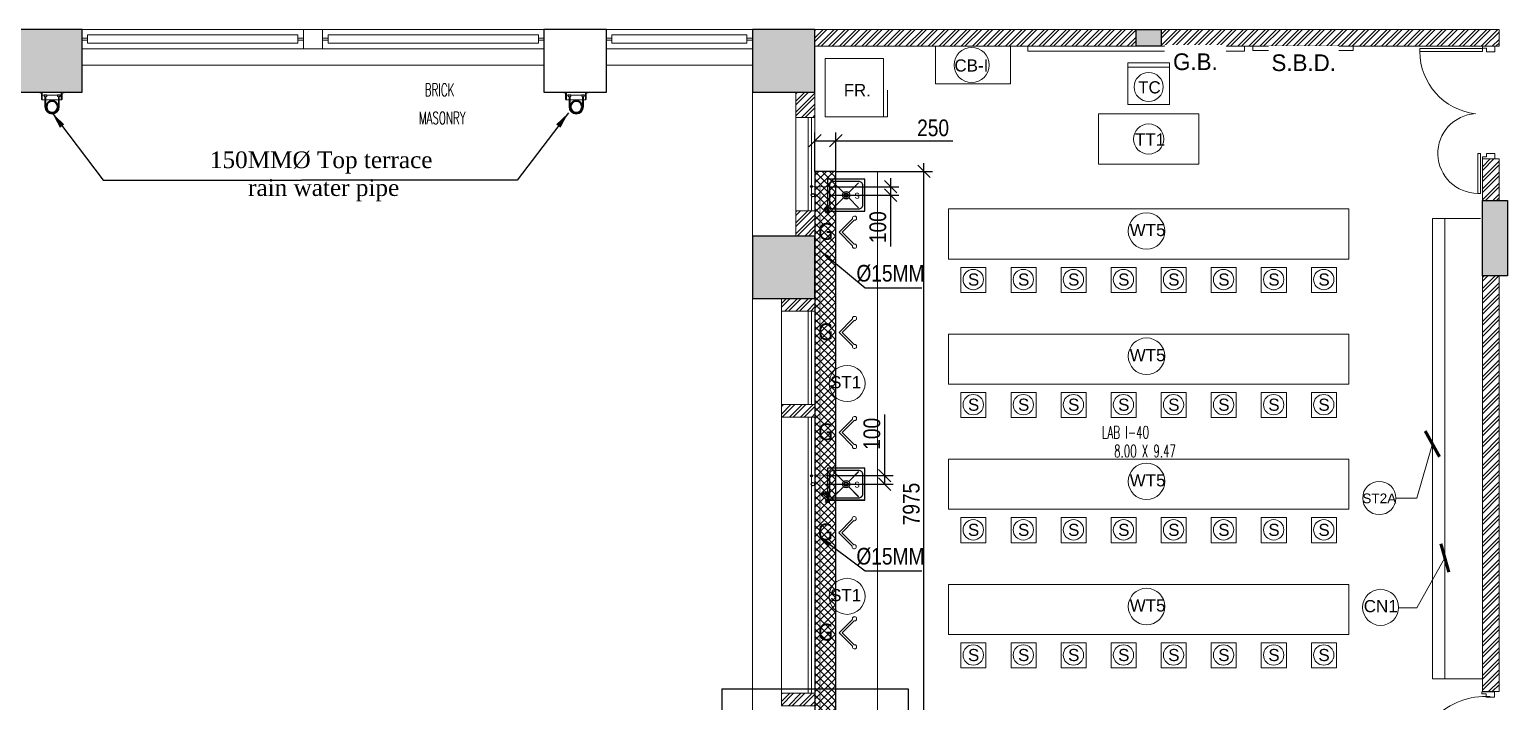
# Model space of a CAD drawing. Header units: inches. Extents: x 5899882 to 5988838, y -468923 to -96891.
# Drawn here: x 5949416 to 5967129, y -374910 to -366857 of the extents above; entities that cross this region are included whole.
import ezdxf

# ---------------------------------------------------------------- set-up
doc = ezdxf.new("R2010")
doc.units = ezdxf.units.IN
doc.header["$MEASUREMENT"] = 0
doc.linetypes.add('1', pattern=[0])
doc.layers.get('Defpoints').update_dxf_attribs({"color": 8})
for name, color, linetype in [('0 slc Rwp sloape', 7, 'Continuous'), ('0- SLC ARCH LAYOUT', 7, 'Continuous'), ('0- SLC DIMENSION', 7, 'Continuous'), ('0-SLC-40 MM Waste water pipe', 3, 'Continuous'), ('0-SLC-DOMESTIC LINE', 5, 'DOMESTIC_LINE'), ('0-SLC-Raised portion', 1, 'Continuous'), ('0-SLC-Toilet fixture', 5, 'Continuous'), ('P-TEXT', 7, 'Continuous'), ('rwp', 5, 'Continuous')]:
    doc.layers.add(name, color=color, linetype=linetype)
for name, color, linetype, lineweight in [('0-SLC-CLAMPS', 7, 'Continuous', 9), ('ARCL-BOARD', 8, 'Continuous', 9), ('ARCL-HATCH-B', 8, 'Continuous', 5), ('ARLC-COL', 8, 'Continuous', 30), ('ARLC-DOOR-W', 8, 'Continuous', 5), ('ARLC-ELE0', 8, 'Continuous', 9), ('ARLC-ELE1', 8, 'Continuous', 13), ('ARLC-FRIDGE', 8, 'Continuous', 5), ('ARLC-FUR (NOMN)', 8, 'Continuous', 9), ('ARLC-FURN', 8, 'Continuous', 9), ('ARLC-GAS BURNER', 8, 'Continuous', 5), ('ARLC-HATCH-C', 8, 'Continuous', 5), ('ARLC-SINK', 8, 'Continuous', 9), ('ARLC-TEXT0', 8, 'Continuous', 20), ('ARLC-WALL', 8, 'Continuous', 15)]:
    doc.layers.add(name, color=color, linetype=linetype, lineweight=lineweight)
doc.styles.add('ARAIL', font='arial.ttf')
doc.styles.add('ARIAL', font='tahoma.ttf')
doc.styles.add('RS', font='simplex8.shx', dxfattribs={"width": 0.6, "height": 150})
doc.styles.get("Standard").update_dxf_attribs({"font": 'arial.ttf'})
doc.styles.add('swati', font='GOTHIC.TTF')
doc.styles.add('swis cn bt', font='swissc.ttf')
doc.linetypes.add('DOMESTIC_LINE', pattern='A,0.5,-0.2,["DWS",ARIAL,S=0.1,R=0,X=-0.1,Y=-0.05],-0.25', length=0.95)
doc.dimstyles.new('dim-100', dxfattribs={"dimscale": 100, "dimtxt": 1.5, "dimasz": 1.2, "dimexe": 1.5, "dimexo": 1.5, "dimgap": 0.4, "dimtad": 0, "dimdec": 0, "dimdsep": 46, "dimtxsty": 'ARAIL', "dimblk": 'ARCHTICK', "dimcen": 2.5, "dimdle": 1.5, "dimclrd": 1, "dimclre": 252, "dimclrt": 4, "dimadec": 1, "dimazin": 0, "dimtfac": 1, "dimtdec": 0, "dimtmove": 2, "dimatfit": 3, "dimldrblk": 'ARCHTICK', "dimfxl": 1, "dimarcsym": 0})
doc.dimstyles.new('SLC', dxfattribs={"dimtxt": 200, "dimasz": 150, "dimexe": 100, "dimexo": 0, "dimgap": 50, "dimtad": 1, "dimdec": 0, "dimrnd": 5, "dimzin": 1, "dimdsep": 46, "dimtxsty": 'swis cn bt', "dimblk": 'OBLIQUE', "dimcen": 60, "dimdle": 100, "dimclrd": 256, "dimclre": 256, "dimclrt": 256, "dimazin": 0, "dimtfac": 1, "dimtdec": 0, "dimtofl": 0, "dimtmove": 0, "dimatfit": 3, "dimfxl": 0.18, "dimtolj": 1, "dimtzin": 0, "dimarcsym": 0})
doc.dimstyles.get("Standard").update_dxf_attribs({"dimtxt": 200, "dimasz": 200, "dimexe": 0.18, "dimexo": 0.0625, "dimgap": 0.09, "dimtad": 0, "dimdec": 0, "dimrnd": 5, "dimzin": 0, "dimdsep": 46, "dimtxsty": 'Standard', "dimblk": 'OBLIQUE', "dimcen": 0.09, "dimadec": 0, "dimazin": 0, "dimtfac": 1, "dimtdec": 0, "dimtofl": 0, "dimtmove": 0, "dimatfit": 3, "dimfxl": 1, "dimtolj": 1, "dimtzin": 0, "dimarcsym": 0})
pattern_1 = [(45, (-5568073.5, 103535), (-66.2912607, 66.2912607), []), (45, (-5568029.31, 103535), (-66.2912607, 66.2912607), [])]

# ---------------------------------------------------------------- blocks, each defined once
blk = doc.blocks.new('an80')
for points in [[(-46, 0), (-46, 66.3), (-51, 66.3), (-51, 76.3), (-35, 76.3), (-35, 66.3), (-40, 66.3), (-40, 0)], [(46, 0), (46, 66.3), (51, 66.3), (51, 76.3), (35, 76.3), (35, 66.3), (40, 66.3), (40, 0)]]:
    blk.add_lwpolyline(points)
for radius in [46, 40]:
    blk.add_arc((0, 0), radius, 180, 360)
blk = doc.blocks.new('176')
at = {"layer": '0-SLC-CLAMPS', "elevation": 0}
for points in [[(-109, 77), (-109, 80, 0.414214), (-114, 85), (-114, 85), (-114, 66), (-61, 66, 0.414214), (-66, 71), (-103, 71, -0.414214)], [(-109, -76), (-109, -79, -0.414214), (-114, -85), (-114, -85), (-114, -65), (-61, -65, -0.414214), (-66, -70), (-103, -70, 0.414214)]]:
    blk.add_lwpolyline(points, format="xyb", close=True, dxfattribs=at)
blk.add_lwpolyline([(-93, 66), (-93, -65), (-61, -65), (-61, 66)], close=True, dxfattribs=at)
at = {"layer": 'rwp', "color": 5, "const_width": 5.36, "elevation": 0}
blk.add_lwpolyline([(-13, -42, 1), (-13, 38, 1)], format="xyb", close=True, dxfattribs=at)
at = {"layer": 'rwp', "color": 5}
for radius in [42.9, 37.5]:
    blk.add_circle((-13, -2, 0), radius, dxfattribs=at)
at = {"layer": '0-SLC-CLAMPS', "color": 6, "xscale": 1.0714285714286, "yscale": 1.0714285714286, "zscale": 1.0714285714286, "rotation": 90}
blk.add_blockref('an80', (-13, -2, 0), dxfattribs=at)
blk = doc.blocks.new('_OBLIQUE')
at = {"color": 0, "linetype": 'ByBlock'}
blk.add_line((-0.5, -0.5), (0.5, 0.5), dxfattribs=at)
blk = doc.blocks.new('jjuj')
at = {"layer": 'ARLC-DOOR-W', "ltscale": 0.1}
for p, q in [((5733136, -29654), (5733136, -29679)), ((5733286, -29654), (5733286, -29719))]:
    blk.add_line(p, q, dxfattribs=at)
blk.add_lwpolyline([(5733286, -29719), (5733186, -29719), (5733186, -29679), (5733136, -29679)], dxfattribs=at)
blk = doc.blocks.new('frame')
at = {"layer": 'ARLC-DOOR-W', "ltscale": 0.1}
for p, q in [((5733136, -31004), (5733136, -30979)), ((5733286, -31004), (5733286, -30939)), ((5733136, -31004), (5733286, -31004))]:
    blk.add_line(p, q, dxfattribs=at)
blk.add_lwpolyline([(5733286, -30939), (5733186, -30939), (5733186, -30979), (5733136, -30979)], dxfattribs=at)
blk = doc.blocks.new('door')
at = {"layer": 'ARLC-DOOR-W', "ltscale": 0.1}
for p, q in [((5733136, -29682), (5732386, -29682)), ((5732386, -29717), (5732386, -29682)), ((5733136, -29717), (5732386, -29717)), ((5733136, -29682), (5733136, -29717)), ((5733080, -31417), (5733080, -30939)), ((5733115, -30939), (5733080, -30939)), ((5733115, -31417), (5733115, -30939)), ((5733115, -31417), (5733080, -31417))]:
    blk.add_line(p, q, dxfattribs=at)
for centre, radius, start, end in [((5733136, -29717), 750, 180, 263.4904), ((5733080, -30939), 478, 93.4069, 270)]:
    blk.add_arc(centre, radius, start, end, dxfattribs=at)
blk = doc.blocks.new('DJK')
for p, q in [((5608908, -121233), (5609027, -121351)), ((5609090, -121351), (5609208, -121233)), ((5608908, -121532), (5609027, -121414)), ((5609090, -121414), (5609208, -121532))]:
    blk.add_line(p, q)
for radius in [45, 25]:
    blk.add_circle((5609058, -121383), radius)
at = {"layer": 'ARLC-SINK'}
for p, q in [((5608908, -121233), (5609027, -121351)), ((5609090, -121351), (5609208, -121233)), ((5608908, -121532), (5609027, -121414)), ((5609090, -121414), (5609208, -121532))]:
    blk.add_line(p, q, dxfattribs=at)
blk.add_lwpolyline([(5608833, -121572), (5609283, -121572), (5609283, -121192), (5608833, -121192)], close=True, dxfattribs=at)
blk.add_lwpolyline([(5608908, -121547), (5609208, -121547, 0.414214), (5609258, -121497), (5609258, -121267, 0.414214), (5609208, -121217), (5608908, -121217, 0.414214), (5608858, -121267), (5608858, -121497, 0.414214)], format="xyb", close=True, dxfattribs=at)
for radius in [45, 25]:
    blk.add_circle((5609058, -121383), radius, dxfattribs=at)
blk.add_text('s', height=90, dxfattribs=at).set_placement((5609158, -121423))
blk = doc.blocks.new('FRIDGE')
at = {"layer": 'ARLC-FRIDGE'}
for p, q in [((5582589, -114332), (5582589, -114010)), ((5582541, -114332), (5582589, -114332))]:
    blk.add_line(p, q, dxfattribs=at)
blk.add_lwpolyline([(5581841, -114332), (5582541, -114332), (5582541, -113632), (5581841, -113632)], close=True, dxfattribs=at)
at = {"layer": 'ARLC-FRIDGE', "insert": (5582227, -114012), "char_height": 150, "attachment_point": 5, "style": 'swati'}
blk.add_mtext('FR.', dxfattribs=at)
blk = doc.blocks.new('gfhmk')
at = {"layer": 'ARLC-DOOR-W', "ltscale": 0.1}
for p, q in [((5733137, -36608), (5732262, -36608)), ((5733137, -36568), (5732263, -36568)), ((5733137, -36568), (5733137, -36608))]:
    blk.add_line(p, q, dxfattribs=at)
blk.add_arc((5733137, -36608), 875, 177.3797, 273.233, dxfattribs=at)
blk = doc.blocks.new('GAS')
at = {"layer": 'ARLC-GAS BURNER'}
for points in [[(5808683, -109247), (5808674, -109238), (5808836, -109077)], [(5808854, -109382), (5808710, -109238), (5808854, -109094)], [(5808683, -109229), (5808674, -109238), (5808836, -109400)]]:
    blk.add_lwpolyline(points, dxfattribs=at)
for centre, start, end in [((5808860, -109070), 255, 195), ((5808860, -109406), 165, 105)]:
    blk.add_arc(centre, 25, start, end, dxfattribs=at)
at = {"layer": 'ARLC-GAS BURNER', "insert": (5808514, -109231), "char_height": 200, "attachment_point": 5, "style": 'ARIAL'}
blk.add_mtext('\\A1;G', dxfattribs=at)
blk = doc.blocks.new('_ArchTick')
at = {"color": 0, "linetype": 'ByBlock', "const_width": 0.15}
blk.add_lwpolyline([(-0.5, -0.5), (0.5, 0.5)], dxfattribs=at)
blk = doc.blocks.new('dfg2154')
at = {"layer": 'ARLC-FURN'}
blk.add_line((5964549, -129277), (5965049, -129277), dxfattribs=at)
blk.add_lwpolyline([(5964549, -129329), (5965049, -129329), (5965049, -128829), (5964549, -128829)], close=True, dxfattribs=at)
blk = doc.blocks.new('sink22')
at = {"color": 0}
for p, q in [((-150, 150), (-32, 32)), ((-150, 150), (-32, 32)), ((32, 32), (150, 150)), ((32, 32), (150, 150)), ((-150, -150), (-32, -32)), ((-150, -150), (-32, -32)), ((32, -32), (150, -150)), ((32, -32), (150, -150))]:
    blk.add_line(p, q, dxfattribs=at)
blk.add_lwpolyline([(-225, -190), (225, -190), (225, 190), (-225, 190)], close=True, dxfattribs=at)
blk.add_lwpolyline([(-150, -165), (150, -165, 0.414214), (200, -115), (200, 115, 0.414214), (150, 165), (-150, 165, 0.414214), (-200, 115), (-200, -115, 0.414214)], format="xyb", close=True, dxfattribs=at)
for radius in [45, 45, 25, 25]:
    blk.add_circle((0, 0), radius, dxfattribs=at)
blk = doc.blocks.new('1248')
at = {"color": 0}
for p, q in [((-74, 21), (-75, 19)), ((-75, 19), (-71, 15)), ((-21, 74), (-74, 21)), ((-69, 16), (-71, 15)), ((-16, 69), (-69, 16)), ((-58, 5), (-69, 16)), ((-58, 5), (-59, 3)), ((-59, 3), (-56, 1)), ((-58, 5), (-5, 58)), ((-55, 1), (-56, 1)), ((-1, 55), (-55, 1)), ((-52, -1), (-55, 1)), ((-52, -1), (1, 52)), ((-52, -1), (1, 52)), ((1, 49), (-49, -1)), ((-21, 74), (-19, 75)), ((-19, 75), (-15, 70)), ((-16, 69), (-15, 70)), ((-5, 58), (-16, 69)), ((-5, 58), (-3, 59)), ((-3, 59), (-1, 56)), ((-1, 55), (-1, 56)), ((1, 52), (-1, 55)), ((1, 49), (1, 52)), ((34, 35), (36, 37)), ((34, -35), (34, 35)), ((36, 37), (40, 37)), ((36, 37), (36, -38)), ((36, 37), (36, -38)), ((40, 37), (41, 39)), ((40, -38), (40, 37)), ((43, 39), (41, 39)), ((44, 37), (43, 39)), ((44, 37), (60, 37)), ((44, 37), (44, -38)), ((60, 37), (60, 39)), ((67, 39), (60, 39)), ((60, -38), (60, 37)), ((67, 39), (68, 37)), ((68, -38), (68, 37)), ((-49, -1), (-52, -1)), ((34, -35), (36, -38)), ((36, -38), (40, -38)), ((40, -38), (41, -39)), ((43, -39), (41, -39)), ((44, -38), (43, -39)), ((44, -38), (60, -38)), ((60, -38), (60, -39)), ((67, -39), (60, -39)), ((68, -38), (67, -39))]:
    blk.add_line(p, q, dxfattribs=at)
at = {"color": 8}
blk.add_lwpolyline([(-48, 48), (0, 0), (68, 0)], dxfattribs=at)
at = {"color": 0}
for major_axis, start_param, end_param in [((0, 47.3), 2.356166, 3.141564), ((0, 118), 2.356191, 3.14159)]:
    blk.add_ellipse((34, 83), major_axis=major_axis, ratio=1, start_param=start_param, end_param=end_param, dxfattribs=at)
blk = doc.blocks.new('A$C23A5667F')
at = {"color": 0}
for p, q in [((-193, 50), (-198, 50)), ((-198, -50), (-198, 50)), ((-193, 122), (-122, 193)), ((-190, 119), (-193, 122)), ((-193, -52), (-193, 52)), ((-191, 118), (-118, 191)), ((-187, 111), (-191, 114)), ((-186, 54), (-191, 54)), ((-184, 111), (-111, 184)), ((-158, 87), (-183, 112)), ((-183, -52), (-183, 52)), ((-148, 50), (-183, 50)), ((-157, 87), (-87, 157)), ((-157, 87), (-154, 87)), ((-154, 87), (-87, 154)), ((-154, 87), (-115, 47)), ((-148, -50), (-148, 50)), ((-147, 50), (-145, 47)), ((-145, -48), (-145, 47)), ((-119, 190), (-122, 193)), ((-111, 187), (-114, 191)), ((-87, 158), (-112, 183)), ((-87, 157), (-87, 154)), ((-87, 154), (20, 47)), ((63, 50), (61, 47)), ((61, -48), (61, 47)), ((64, 50), (100, 50)), ((64, -50), (64, 50)), ((100, -52), (100, 52)), ((102, 54), (107, 54)), ((110, -52), (110, 52)), ((110, 50), (114, 50)), ((114, -50), (114, 50)), ((-193, -50), (-198, -50)), ((-186, -54), (-191, -54)), ((-148, -50), (-183, -50)), ((-147, -50), (-145, -48)), ((63, -50), (61, -48)), ((64, -50), (100, -50)), ((102, -54), (107, -54)), ((110, -50), (114, -50))]:
    blk.add_line(p, q, dxfattribs=at)
for points in [[(-145, 47), (-115, 47)], [(20, 47), (61, 47)], [(61, -48), (-145, -48)]]:
    blk.add_lwpolyline(points, dxfattribs=at)
at = {"color": 8}
for points in [[(61, 0), (-145, 0)], [(-120, 120), (0, 0)]]:
    blk.add_lwpolyline(points, dxfattribs=at)
at = {"color": 0}
for centre, radius, start, end in [((-191, 52), 2.5, 90, 180), ((-189, 116), 2.5, 135, 225), ((-186, 113), 2.5, 225, 315), ((-186, 52), 2.5, 0, 90), ((-157, 87), 0.833, 225, 270), ((-148, 49), 0.833, 45, 90), ((-116, 189), 2.5, 45, 135), ((-113, 186), 2.5, 315, 45), ((-87, 157), 0.833, 0, 45), ((64, 49), 0.833, 90, 135), ((102, 52), 2.5, 90, 180), ((107, 52), 2.5, 0, 90), ((-191, -52), 2.5, 180, 270), ((-186, -52), 2.5, 270, 0), ((-148, -49), 0.833, 270, 315), ((64, -49), 0.833, 225, 270), ((102, -52), 2.5, 180, 270), ((107, -52), 2.5, 270, 0)]:
    blk.add_arc(centre, radius, start, end, dxfattribs=at)
blk = doc.blocks.new('*D397')
at = {"layer": '0- SLC DIMENSION', "lineweight": -2, "transparency": 16777216}
for p, q in [((5959079, -368557), (5960236, -368557)), ((5960136, -376632), (5960136, -368457)), ((5959079, -376532), (5960236, -376532))]:
    blk.add_line(p, q, dxfattribs=at)
at = {"layer": 'Defpoints', "color": 0, "transparency": 16777216}
for p in [(5959079, -368557), (5960136, -368557), (5959079, -376532)]:
    blk.add_point(p, dxfattribs=at)
at = {"layer": '0- SLC DIMENSION', "lineweight": -2, "transparency": 16777216, "xscale": 150, "yscale": 150, "zscale": 150}
for p, rotation in [((5960136, -368557), 90), ((5960136, -376532), 270)]:
    blk.add_blockref('_OBLIQUE', p, dxfattribs=dict(at, rotation=rotation))
at = {"layer": '0- SLC DIMENSION', "transparency": 16777216, "insert": (5959984, -372544), "char_height": 200, "attachment_point": 5, "rotation": 90, "style": 'swis cn bt'}
blk.add_mtext('\\A1;7975', dxfattribs=at)
blk = doc.blocks.new('*D398')
at = {"layer": '0- SLC DIMENSION', "lineweight": -2, "transparency": 16777216}
for p, q in [((5958829, -368557), (5958829, -368089)), ((5958829, -368189), (5959179, -368189)), ((5959079, -368557), (5959079, -368089)), ((5959079, -368189), (5960481, -368189))]:
    blk.add_line(p, q, dxfattribs=at)
at = {"layer": 'Defpoints', "color": 0, "transparency": 16777216}
for p in [(5958829, -368189), (5958829, -368557), (5959079, -368557)]:
    blk.add_point(p, dxfattribs=at)
at = {"layer": '0- SLC DIMENSION', "lineweight": -2, "transparency": 16777216, "xscale": 150, "yscale": 150, "zscale": 150, "rotation": 180}
blk.add_blockref('_OBLIQUE', (5958829, -368189), dxfattribs=at)
at = {"layer": '0- SLC DIMENSION', "lineweight": -2, "transparency": 16777216, "xscale": 150, "yscale": 150, "zscale": 150}
blk.add_blockref('_OBLIQUE', (5959079, -368189), dxfattribs=at)
at = {"layer": '0- SLC DIMENSION', "transparency": 16777216, "insert": (5960245, -368036), "char_height": 200, "attachment_point": 5, "style": 'swis cn bt'}
blk.add_mtext('\\A1;250', dxfattribs=at)
blk = doc.blocks.new('*D629')
at = {"layer": '0- SLC DIMENSION', "lineweight": -2, "transparency": 16777216}
for p, q in [((5959003, -368740), (5959836, -368740)), ((5959736, -368640), (5959736, -368842)), ((5959003, -368842), (5959836, -368842)), ((5959736, -368842), (5959736, -369457))]:
    blk.add_line(p, q, dxfattribs=at)
at = {"layer": 'Defpoints', "color": 0, "transparency": 16777216}
for p in [(5959003, -368740), (5959003, -368842), (5959736, -368842)]:
    blk.add_point(p, dxfattribs=at)
at = {"layer": '0- SLC DIMENSION', "lineweight": -2, "transparency": 16777216, "xscale": 150, "yscale": 150, "zscale": 150}
for p, rotation in [((5959736, -368740), 90), ((5959736, -368842), 270)]:
    blk.add_blockref('_OBLIQUE', p, dxfattribs=dict(at, rotation=rotation))
at = {"layer": '0- SLC DIMENSION', "transparency": 16777216, "insert": (5959583, -369225), "char_height": 200, "attachment_point": 5, "rotation": 90, "style": 'swis cn bt'}
blk.add_mtext('\\A1;100', dxfattribs=at)
blk = doc.blocks.new('*D630')
at = {"layer": '0- SLC DIMENSION', "lineweight": -2, "transparency": 16777216}
for p, q in [((5959665, -372203), (5959665, -371470)), ((5959665, -372305), (5959665, -372103)), ((5958963, -372203), (5959765, -372203)), ((5958963, -372305), (5959765, -372305))]:
    blk.add_line(p, q, dxfattribs=at)
at = {"layer": 'Defpoints', "color": 0, "transparency": 16777216}
for p in [(5958963, -372203), (5958963, -372305), (5959665, -372305)]:
    blk.add_point(p, dxfattribs=at)
at = {"layer": '0- SLC DIMENSION', "lineweight": -2, "transparency": 16777216, "xscale": 150, "yscale": 150, "zscale": 150}
for p, rotation in [((5959665, -372203), 90), ((5959665, -372305), 270)]:
    blk.add_blockref('_OBLIQUE', p, dxfattribs=dict(at, rotation=rotation))
at = {"layer": '0- SLC DIMENSION', "transparency": 16777216, "insert": (5959512, -371702), "char_height": 200, "attachment_point": 5, "rotation": 90, "style": 'swis cn bt'}
blk.add_mtext('\\A1;100', dxfattribs=at)
blk = doc.blocks.new('A$C250334D4')
at = {"layer": 'ARCL-HATCH-B'}
h = blk.add_hatch(dxfattribs=at)
h.set_pattern_fill('ANSI32', color=256, scale=250)
h.set_pattern_definition(pattern_1)
h.paths.add_polyline_path([(17495, -9750), (13645, -9750), (13645, -9950), (17495, -9950)])
h = blk.add_hatch(dxfattribs=at)
h.set_pattern_fill('ANSI32', color=256, scale=250)
h.set_pattern_definition(pattern_1)
h.paths.add_polyline_path([(21845, -9750), (17795, -9750), (17795, -9950), (18795, -9950), (21845, -9950)])
h = blk.add_hatch(dxfattribs=at)
h.set_pattern_fill('ANSI32', color=256, scale=250)
h.set_pattern_definition(pattern_1)
h.paths.add_polyline_path([(13645, -10500), (13415, -10500), (13415, -10803), (13645, -10803)])
h = blk.add_hatch(dxfattribs=at)
h.set_pattern_fill('ANSI32', color=256, scale=250)
h.set_pattern_definition(pattern_1)
h.paths.add_polyline_path([(21845, -11300), (21645, -11300), (21645, -11800), (21845, -11800)])
h = blk.add_hatch(dxfattribs=at)
h.set_pattern_fill('ANSI32', color=256, scale=250)
h.set_pattern_definition(pattern_1)
h.paths.add_polyline_path([(13645, -11923), (13415, -11923), (13415, -12225), (13645, -12225)])
h = blk.add_hatch(dxfattribs=at)
h.set_pattern_fill('ANSI32', color=256, scale=250)
h.set_pattern_definition(pattern_1)
h.paths.add_polyline_path([(21845, -12700), (21645, -12700), (21645, -17685), (21845, -17685)])
h = blk.add_hatch(dxfattribs=at)
h.set_pattern_fill('ANSI32', color=256, scale=250)
h.set_pattern_definition(pattern_1)
h.paths.add_polyline_path([(13645, -12975), (13245, -12975), (13245, -13125), (13645, -13125)])
h = blk.add_hatch(dxfattribs=at)
h.set_pattern_fill('ANSI32', color=256, scale=250)
h.set_pattern_definition(pattern_1)
h.paths.add_polyline_path([(13645, -14245), (13245, -14245), (13245, -14245), (13245, -14395), (13645, -14395)])
h = blk.add_hatch(dxfattribs=at)
h.set_pattern_fill('ANSI32', color=256, scale=250)
h.set_pattern_definition(pattern_1)
h.paths.add_polyline_path([(13645, -17705), (13565, -17705), (13245, -17705), (13245, -17855), (13645, -17855)])
at = {"layer": 'ARLC-HATCH-C', "ltscale": 0.1}
for points in [[(4114, -9750), (4114, -10500), (4864, -10500), (4864, -9750)], [(12895, -9750), (12895, -10500), (13645, -10500), (13645, -9750)], [(17795, -9950), (17795, -9750), (17495, -9750), (17495, -9950)], [(17795, -9950), (17795, -9750), (17495, -9750), (17495, -9950)], [(21645, -12700), (21945, -12700), (21945, -11800), (21645, -11800), (21645, -12500)], [(12895, -12225), (12895, -12975), (13645, -12975), (13645, -12225)]]:
    blk.add_hatch(color=256, dxfattribs=at).paths.add_polyline_path(points)
at = {"layer": 'ARCL-BOARD'}
for points in [[(18795, -9950), (18795, -10008), (16195, -10008), (16195, -9950)], [(18895, -9950), (20095, -9950), (20095, -10000), (18895, -10000)]]:
    blk.add_lwpolyline(points, close=True, dxfattribs=at)
at = {"layer": 'ARLC-COL'}
for points in [[(4114, -10500), (4864, -10500), (4864, -9750), (4114, -9750)], [(10396, -10500), (11146, -10500), (11146, -9750), (10396, -9750)], [(13645, -9750), (12895, -9750), (12895, -10500), (13645, -10500)], [(17495, -9750), (17795, -9750), (17795, -9950), (17495, -9950)], [(17495, -9750), (17795, -9750), (17795, -9950), (17495, -9950)], [(21645, -11800), (21945, -11800), (21945, -12700), (21645, -12700)], [(13645, -12225), (12895, -12225), (12895, -12975), (13645, -12975)]]:
    blk.add_lwpolyline(points, close=True, dxfattribs=at)
at = {"layer": 'ARLC-DOOR-W', "ltscale": 0.1}
for p, q in [((13605, -10803), (13605, -11923)), ((13605, -13125), (13605, -14245)), ((13605, -14395), (13605, -17705))]:
    blk.add_line(p, q, dxfattribs=at)
at = {"layer": 'ARLC-DOOR-W'}
for points in [[(13645, -10803), (13565, -10803), (13565, -11923), (13645, -11923)], [(13645, -13125), (13565, -13125), (13565, -14245), (13645, -14245)], [(13645, -14395), (13565, -14395), (13565, -17705), (13645, -17705)]]:
    blk.add_lwpolyline(points, close=True, dxfattribs=at)
at = {"layer": 'ARLC-ELE0'}
for p, q in [((12895, -10500), (12895, -12225)), ((13415, -11923), (13415, -10803)), ((12895, -12975), (12895, -19125)), ((13245, -13125), (13245, -14245)), ((13245, -14395), (13245, -17705))]:
    blk.add_line(p, q, dxfattribs=at)
at = {"layer": 'ARLC-ELE1', "ltscale": 0.1}
for p, q in [((4862, -9853), (4927, -9853)), ((4862, -9878), (4927, -9878)), ((4864, -9750), (10396, -9750)), ((4927, -9915), (4927, -9815)), ((4927, -9815), (7449, -9815)), ((4927, -9915), (7449, -9915)), ((7449, -9915), (7449, -9815)), ((7449, -9853), (7514, -9853)), ((7449, -9878), (7514, -9878)), ((7514, -9750), (7744, -9750)), ((7514, -9980), (7514, -9750)), ((7744, -9980), (7744, -9750)), ((7744, -9853), (7809, -9853)), ((7744, -9878), (7809, -9878)), ((7809, -9915), (7809, -9815)), ((7809, -9815), (10331, -9815)), ((7809, -9915), (10331, -9915)), ((10331, -9915), (10331, -9815)), ((10331, -9853), (10396, -9853)), ((10331, -9878), (10396, -9878)), ((11146, -9750), (12895, -9750)), ((11146, -9853), (11211, -9853)), ((11146, -9878), (11211, -9878)), ((11211, -9915), (11211, -9815)), ((11211, -9815), (12830, -9815)), ((12830, -9915), (11211, -9915)), ((12830, -9915), (12830, -9815)), ((12830, -9853), (12895, -9853)), ((12830, -9878), (12895, -9878)), ((4864, -9980), (10396, -9980)), ((7514, -9980), (7744, -9980)), ((11146, -9980), (12895, -9980)), ((4864, -10175), (10396, -10175)), ((11145, -10175), (12895, -10175))]:
    blk.add_line(p, q, dxfattribs=at)
at = {"layer": 'ARLC-FUR (NOMN)'}
for centre, radius in [((15524, -10175), 211), ((17645, -11062), 181), ((17619, -12165), 219), ((15543, -12746), 122), ((16143, -12746), 122), ((16743, -12746), 122), ((17343, -12746), 122), ((17943, -12746), 122), ((18543, -12746), 122), ((19143, -12746), 122), ((19743, -12746), 122), ((17619, -13665), 219), ((14030, -13991), 216), ((15543, -14246), 122), ((16143, -14246), 122), ((16743, -14246), 122), ((17343, -14246), 122), ((17943, -14246), 122), ((18543, -14246), 122), ((19143, -14246), 122), ((19743, -14246), 122), ((17619, -15165), 219), ((20409, -15365), 199), ((15543, -15746), 122), ((16143, -15746), 122), ((16743, -15746), 122), ((17343, -15746), 122), ((17943, -15746), 122), ((18543, -15746), 122), ((19143, -15746), 122), ((19743, -15746), 122), ((14030, -16543), 216), ((17619, -16665), 219), ((20425, -16675), 216), ((15543, -17246), 122), ((16143, -17246), 122), ((16743, -17246), 122), ((17343, -17246), 122), ((17943, -17246), 122), ((18543, -17246), 122), ((19143, -17246), 122), ((19743, -17246), 122)]:
    blk.add_circle(centre, radius, dxfattribs=at)
at = {"layer": 'ARLC-FURN', "ltscale": 0.1}
for p, q in [((14395, -11450), (13645, -11450)), ((14395, -19425), (14395, -11450)), ((15245, -12500), (15245, -11900)), ((20045, -11900), (20045, -12500)), ((21045, -12013), (21045, -17533)), ((15245, -14000), (15245, -13400)), ((20045, -13400), (20045, -14000)), ((15245, -15500), (15245, -14900)), ((20045, -14900), (20045, -15500)), ((15245, -17000), (15245, -16400)), ((20045, -16400), (20045, -17000))]:
    blk.add_line(p, q, dxfattribs=at)
at = {"layer": 'ARLC-FURN'}
for p, q in [((15245, -11900), (20045, -11900)), ((21623, -12013), (21045, -12013)), ((15245, -12500), (20045, -12500)), ((15245, -13400), (20045, -13400)), ((15245, -14000), (20045, -14000)), ((15245, -14900), (20045, -14900)), ((15245, -15500), (20045, -15500)), ((15245, -16400), (20045, -16400)), ((15245, -17000), (20045, -17000)), ((21645, -17533), (21045, -17533))]:
    blk.add_line(p, q, dxfattribs=at)
at = {"layer": 'ARLC-FURN', "ltscale": 0.002}
blk.add_line((21195, -12013), (21195, -17535), dxfattribs=at)
at = {"layer": 'ARLC-FURN'}
for points in [[(15089, -9950), (15989, -9950), (15989, -10400), (15089, -10400)], [(15395, -12600), (15395, -12900), (15695, -12900), (15695, -12600)], [(15995, -12600), (15995, -12900), (16295, -12900), (16295, -12600)], [(16595, -12600), (16595, -12900), (16895, -12900), (16895, -12600)], [(17195, -12600), (17195, -12900), (17495, -12900), (17495, -12600)], [(17795, -12600), (17795, -12900), (18095, -12900), (18095, -12600)], [(18395, -12600), (18395, -12900), (18695, -12900), (18695, -12600)], [(18995, -12600), (18995, -12900), (19295, -12900), (19295, -12600)], [(19595, -12600), (19595, -12900), (19895, -12900), (19895, -12600)], [(15395, -14100), (15395, -14400), (15695, -14400), (15695, -14100)], [(15995, -14100), (15995, -14400), (16295, -14400), (16295, -14100)], [(16595, -14100), (16595, -14400), (16895, -14400), (16895, -14100)], [(17195, -14100), (17195, -14400), (17495, -14400), (17495, -14100)], [(17795, -14100), (17795, -14400), (18095, -14400), (18095, -14100)], [(18395, -14100), (18395, -14400), (18695, -14400), (18695, -14100)], [(18995, -14100), (18995, -14400), (19295, -14400), (19295, -14100)], [(19595, -14100), (19595, -14400), (19895, -14400), (19895, -14100)], [(15395, -15600), (15395, -15900), (15695, -15900), (15695, -15600)], [(15995, -15600), (15995, -15900), (16295, -15900), (16295, -15600)], [(16595, -15600), (16595, -15900), (16895, -15900), (16895, -15600)], [(17195, -15600), (17195, -15900), (17495, -15900), (17495, -15600)], [(17795, -15600), (17795, -15900), (18095, -15900), (18095, -15600)], [(18395, -15600), (18395, -15900), (18695, -15900), (18695, -15600)], [(18995, -15600), (18995, -15900), (19295, -15900), (19295, -15600)], [(19595, -15600), (19595, -15900), (19895, -15900), (19895, -15600)], [(15395, -17100), (15395, -17400), (15695, -17400), (15695, -17100)], [(15995, -17100), (15995, -17400), (16295, -17400), (16295, -17100)], [(16595, -17100), (16595, -17400), (16895, -17400), (16895, -17100)], [(17195, -17100), (17195, -17400), (17495, -17400), (17495, -17100)], [(17795, -17100), (17795, -17400), (18095, -17400), (18095, -17100)], [(18395, -17100), (18395, -17400), (18695, -17400), (18695, -17100)], [(18995, -17100), (18995, -17400), (19295, -17400), (19295, -17100)], [(19595, -17100), (19595, -17400), (19895, -17400), (19895, -17100)]]:
    blk.add_lwpolyline(points, close=True, dxfattribs=at)
at = {"layer": 'ARLC-FURN', "ltscale": 0.1}
blk.add_lwpolyline([(18245, -10762), (18245, -11362), (17045, -11362), (17045, -10762)], close=True, dxfattribs=at)
at = {"layer": 'ARLC-WALL', "ltscale": 0.1}
for p, q in [((13645, -9750), (17495, -9750)), ((17795, -9750), (21845, -9750)), ((21845, -9950), (21845, -9750)), ((17495, -9950), (13645, -9950)), ((21845, -9950), (17795, -9950)), ((21645, -11300), (21845, -11300)), ((21645, -11800), (21645, -11300)), ((21845, -11800), (21845, -11300)), ((21645, -12700), (21645, -17685)), ((21845, -17685), (21845, -12700)), ((21645, -17685), (21845, -17685))]:
    blk.add_line(p, q, dxfattribs=at)
at = {"layer": 'ARLC-WALL'}
for p, q in [((13415, -10803), (13415, -10497)), ((13645, -10803), (13645, -10500)), ((13415, -10803), (13645, -10803)), ((13415, -12225), (13415, -11923)), ((13415, -11923), (13645, -11923)), ((13645, -12225), (13645, -11923))]:
    blk.add_line(p, q, dxfattribs=at)
for points in [[(13245, -12975), (13645, -12975), (13645, -13125), (13245, -13125)], [(13245, -14245), (13645, -14245), (13645, -14395), (13245, -14395)], [(13245, -17705), (13645, -17705), (13645, -17855), (13245, -17855)]]:
    blk.add_lwpolyline(points, close=True, dxfattribs=at)
at = {"layer": 'ARLC-DOOR-W'}
for name, p in [('door', (-5711491, 19704)), ('jjuj', (-5711491, 19704)), ('frame', (-5711491, 19704)), ('GAS', (-5794740, 97059)), ('GAS', (-5794740, 95858)), ('GAS', (-5794740, 94658)), ('GAS', (-5794744, 93458)), ('GAS', (-5794740, 92258))]:
    blk.add_blockref(name, p, dxfattribs=at)
at = {"layer": 'ARLC-DOOR-W', "xscale": -1, "rotation": 180}
for name, p in [('frame', (-5711497, -48690)), ('gfhmk', (-5711447, -55225))]:
    blk.add_blockref(name, p, dxfattribs=at)
at = {"layer": 'ARLC-FRIDGE'}
blk.add_blockref('FRIDGE', (-5568074, 103535), dxfattribs=at)
at = {"layer": 'ARLC-SINK'}
for p in [(-5595039, 109647), (-5595039, 106184)]:
    blk.add_blockref('DJK', p, dxfattribs=at)
at = {"layer": 'ARLC-FUR (NOMN)'}
for s, height, p in [('CB-I', 145.4, (15317, -10253)), ('TT1', 145.4, (17481, -11141)), ('WT5', 145.4, (17418, -12225)), ('S ', 145.4, (15479, -12819)), ('S ', 145.4, (16079, -12819)), ('S ', 145.4, (16679, -12819)), ('S ', 145.4, (17279, -12819)), ('S ', 145.4, (17879, -12819)), ('S ', 145.4, (18479, -12819)), ('S ', 145.4, (19079, -12819)), ('S ', 145.4, (19679, -12819)), ('WT5', 145.4, (17418, -13725)), ('ST1', 145.4, (13827, -14049)), ('S ', 145.4, (15479, -14319)), ('S ', 145.4, (16079, -14319)), ('S ', 145.4, (16679, -14319)), ('S ', 145.4, (17279, -14319)), ('S ', 145.4, (17879, -14319)), ('S ', 145.4, (18479, -14319)), ('S ', 145.4, (19079, -14319)), ('S ', 145.4, (19679, -14319)), ('WT5', 145.4, (17418, -15225)), ('ST2A', 116.3, (20206, -15427)), ('S ', 145.4, (15479, -15819)), ('S ', 145.4, (16079, -15819)), ('S ', 145.4, (16679, -15819)), ('S ', 145.4, (17279, -15819)), ('S ', 145.4, (17879, -15819)), ('S ', 145.4, (18479, -15819)), ('S ', 145.4, (19079, -15819)), ('S ', 145.4, (19679, -15819)), ('ST1', 145.4, (13827, -16601)), ('WT5', 145.4, (17418, -16725)), ('CN1', 145.4, (20223, -16733)), ('S ', 145.4, (15479, -17319)), ('S ', 145.4, (16079, -17319)), ('S ', 145.4, (16679, -17319)), ('S ', 145.4, (17279, -17319)), ('S ', 145.4, (17879, -17319)), ('S ', 145.4, (18479, -17319)), ('S ', 145.4, (19079, -17319)), ('S ', 145.4, (19679, -17319))]:
    blk.add_text(s, height=height, dxfattribs=at).set_placement(p)
at = {"layer": 'ARLC-TEXT0', "ltscale": 0.1, "style": 'RS', "width": 0.6}
for s, p in [('BRICK ', (8969, -10548)), ('       MASONRY', (8429, -10885))]:
    blk.add_text(s, height=150, dxfattribs=at).set_placement(p)
at = {"layer": 'ARLC-TEXT0', "style": 'RS', "width": 0.6}
for s, p in [('LAB I-40', (17086, -14652)), ('8.00 X 9.47', (17231, -14877))]:
    blk.add_text(s, height=150, dxfattribs=at).set_placement(p)
at = {"layer": 'ARLC-GAS BURNER'}
for points in [[(21045, -14716), (20859, -15365), (20608, -15365)], [(21195, -16083), (20859, -16681), (20641, -16681)]]:
    blk.add_leader(points, dimstyle='dim-100', override={"dimasz": 2.5, "dimdle": 0.05, "dimlwd": 0, "dimlwe": 0}, dxfattribs=at)
at = {"layer": 'ARCL-BOARD', "ltscale": 350, "insert": (18205, -10137), "char_height": 200, "attachment_point": 5, "style": 'swati', "bg_fill": 2}
blk.add_mtext('G.B.', dxfattribs=at)
at = {"layer": 'ARCL-BOARD', "ltscale": 350, "insert": (19503, -10149), "char_height": 200, "width": 641.88, "attachment_point": 5, "style": 'swati', "bg_fill": 2}
blk.add_mtext('S.B.D.', dxfattribs=at)
at = {"layer": 'ARLC-FUR (NOMN)'}
blk.add_circle((17645, -10438), 174, dxfattribs=at)
at = {"layer": 'ARLC-FURN', "ltscale": 0.1, "rotation": 180}
blk.add_blockref('dfg2154', (5982444, -139479), dxfattribs=at)
at = {"layer": 'ARLC-FUR (NOMN)'}
blk.add_text('TC', height=145.4, dxfattribs=at).set_placement((17519, -10515))

msp = doc.modelspace()

# ---------------------------------------------------------------- block references
at = {"layer": '0- SLC ARCH LAYOUT'}
msp.add_blockref('A$C250334D4', (5945183.9, -357106.9), dxfattribs=at)

# ---------------------------------------------------------------- next in the draw order: hatches: boundary and pattern name
at = {"layer": '0-SLC-Raised portion'}
h = msp.add_hatch(dxfattribs=at)
h.set_pattern_fill('ANSI37', color=256, scale=500, angle=360)
h.set_pattern_definition([(45, (5353259.684, 2404469.825), (-44.1941738, 44.1941738), []), (135, (5353259.684, 2404469.825), (-44.1941738, -44.1941738), [])])
h.paths.add_polyline_path([(5959078.9, -376531.9), (5959078.9, -368556.9), (5958828.9, -368556.9), (5958828.9, -376531.9)])

# ---------------------------------------------------------------- next in the draw order: linework, layer by layer
at = {"layer": '0-SLC-40 MM Waste water pipe', "lineweight": 30}
for centre in [(5958805.5, -368842), (5959202.9, -368842), (5958805.5, -372305.4), (5959202.9, -372305.4)]:
    msp.add_circle(centre, 20, dxfattribs=at)
at = {"layer": '0-SLC-DOMESTIC LINE', "color": 5, "linetype": '1', "const_width": 5}
for points in [[(5958788.9, -377131.9), (5958890, -377131.9), (5958890, -368739.5), (5958788.9, -368739.5), (5959002.9, -368739.5)], [(5958977.9, -372205.4), (5958788.9, -372205.4)]]:
    msp.add_lwpolyline(points, dxfattribs=at)
at = {"layer": '0-SLC-DOMESTIC LINE', "color": 5, "linetype": '1'}
for centre, radius in [((5958788.9, -368737.5), 12), ((5958788.9, -368737.5), 9), ((5958788.9, -372205.4), 12), ((5958788.9, -372205.4), 9)]:
    msp.add_circle(centre, radius, dxfattribs=at)
at = {"layer": '0-SLC-Raised portion'}
for p, q in [((5957711.6, -374758.3), (5959946.1, -374758.3)), ((5957711.6, -374758.3), (5957711.6, -375105.3)), ((5959946.1, -374758.3), (5959946.1, -375105.3))]:
    msp.add_line(p, q, dxfattribs=at)
msp.add_lwpolyline([(5959078.9, -376531.9), (5959078.9, -368556.9), (5958828.9, -368556.9), (5958828.9, -376531.9)], close=True, dxfattribs=at)

# ---------------------------------------------------------------- next in the draw order: block references
at = {"layer": '0-SLC-40 MM Waste water pipe', "lineweight": 30}
for name, p, xscale, yscale, zscale, rotation in [('1248', (5958978.9, -369015.3), -0.5333650478352799, 0.5333650478352798, 0.5333650478352798, 90.0017440023582), ('A$C23A5667F', (5958978.9, -372478.8), -0.4, 0.4, 0.4, 89.99901792934337)]:
    msp.add_blockref(name, p, dxfattribs=dict(at, xscale=xscale, yscale=yscale, zscale=zscale, rotation=rotation))
at = {"layer": '0-SLC-CLAMPS', "xscale": -1.744186046511625, "yscale": 1.744186046511625, "zscale": 1.744186046511625, "rotation": 90}
for p in [(5949682.9, -367805.7, 0), (5955964.9, -367805.7, 0)]:
    msp.add_blockref('176', p, dxfattribs=at)
at = {"layer": '0-SLC-Toilet fixture', "color": 140}
for p in [(5959202.9, -368842), (5959202.9, -372305.4)]:
    msp.add_blockref('sink22', p, dxfattribs=at)

# ---------------------------------------------------------------- next in the draw order: texts
at = {"layer": '0-SLC-DOMESTIC LINE', "linetype": '1', "char_height": 200, "width": 687.595, "attachment_point": 3}
for insert in [(5960141.2, -369677.4), (5960141.2, -373068.9)]:
    msp.add_mtext('{\\fSwis721 Cn BT|b0|i0|c0|p34;%%C15MM}', dxfattribs=dict(at, insert=insert))
at = {"layer": 'P-TEXT', "color": 7, "insert": (5951138.7, -368616.9), "char_height": 200, "width": 3434.546, "attachment_point": 4, "rotation": 360}
msp.add_mtext('\\pi438.42;{\\fTimes New Roman|b0|i0|c0|p18;\\C3;150MMØ Top terrace\\P\\pi820.8; rain water pipe }', dxfattribs=at)

# ---------------------------------------------------------------- next in the draw order: dimensions: what is measured, and where the dimension line sits
at = {"layer": '0- SLC DIMENSION', "color": 1}
dim = msp.add_linear_dim(base=(5958828.9, -368188.6), p1=(5959078.9, -368556.9), p2=(5958828.9, -368556.9), dimstyle='SLC', dxfattribs=at)
dim.commit()
dim.dimension.update_dxf_attribs({"geometry": '*D398', "text_midpoint": (5960245, -368188.6), "dimtype": 160})
for base, p1, p2, picture, middle in [((5960136.5, -368556.9), (5959078.9, -376531.9), (5959078.9, -368556.9), '*D397', (5959983.8, -372544.4)), ((5959736, -368841.9766), (5959002.9447, -368739.5), (5959002.9447, -368841.9766), '*D629', (5959583.3377, -369224.574))]:
    dim = msp.add_linear_dim(base=base, p1=p1, p2=p2, angle=90, dimstyle='SLC', dxfattribs=at)
    dim.commit()
    dim.dimension.update_dxf_attribs({"geometry": picture, "text_midpoint": middle})
dim = msp.add_linear_dim(base=(5959665, -372305.4093), p1=(5958963.3001, -372202.9327), p2=(5958963.3001, -372305.4093), angle=90, dimstyle='SLC', dxfattribs=at)
dim.commit()
dim.dimension.update_dxf_attribs({"geometry": '*D630', "text_midpoint": (5959665, -371702.5), "dimtype": 160})

# ---------------------------------------------------------------- next in the draw order: leaders
at = {"layer": '0 slc Rwp sloape', "color": 2}
for points in [[(5949685.1, -367854.2), (5950299, -368662.4), (5952673.5, -368662.4)], [(5955874.4, -367854.2), (5955260.5, -368662.4), (5952673.5, -368662.4)]]:
    msp.add_leader(points, dimstyle='Standard', override={"dimasz": 200, "dimclrd": 3, "dimfxl": 0.18}, dxfattribs=at)
at = {"layer": '0-SLC-DOMESTIC LINE', "linetype": '1'}
for points in [[(5958890, -369506.7), (5959430.9, -369951.5), (5960109.8, -369951.5)], [(5958890, -372940.7), (5959430.9, -373343), (5960109.8, -373343)]]:
    msp.add_leader(points, dimstyle='SLC', override={"dimgap": 50, "dimtad": 0, "dimfxlon": 1}, dxfattribs=at)

doc.saveas('drawing.dxf')
